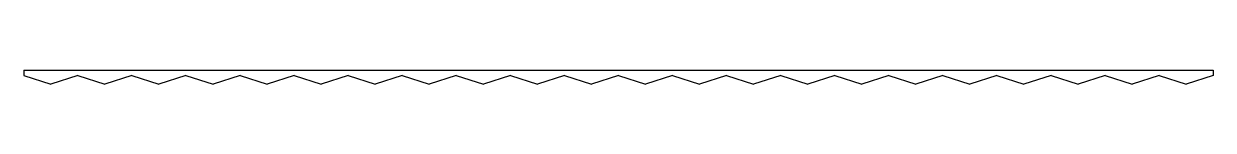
# Model space of a CAD drawing. Header units: millimetres. Extents: x 0 to 0.011, y 0.0014 to 0.0015.
import ezdxf

# ---------------------------------------------------------------- set-up
doc = ezdxf.new("R2010")
doc.units = ezdxf.units.MM
doc.layers.add('默认值', color=18, linetype='Continuous', true_color=0x000000)

msp = doc.modelspace()

# ---------------------------------------------------------------- linework, layer by layer
at = {"layer": '默认值'}
for p, q in [((0, 0.0015), (0, 0.00145)), ((0, 0.0015), (0.0005, 0.0015)), ((0, 0.00145), (0.00025, 0.00137)), ((0.0005, 0.00145), (0.00025, 0.00137)), ((0.0005, 0.0015), (0.001, 0.0015)), ((0.0005, 0.00145), (0.00075, 0.00137)), ((0.001, 0.00145), (0.00075, 0.00137)), ((0.001, 0.0015), (0.0015, 0.0015)), ((0.001, 0.00145), (0.00125, 0.00137)), ((0.0015, 0.00145), (0.00125, 0.00137)), ((0.0015, 0.0015), (0.002, 0.0015)), ((0.0015, 0.00145), (0.00175, 0.00137)), ((0.002, 0.00145), (0.00175, 0.00137)), ((0.002, 0.0015), (0.0025, 0.0015)), ((0.002, 0.00145), (0.00225, 0.00137)), ((0.0025, 0.00145), (0.00225, 0.00137)), ((0.0025, 0.0015), (0.003, 0.0015)), ((0.0025, 0.00145), (0.00275, 0.00137)), ((0.003, 0.00145), (0.00275, 0.00137)), ((0.003, 0.0015), (0.0035, 0.0015)), ((0.003, 0.00145), (0.00325, 0.00137)), ((0.0035, 0.00145), (0.00325, 0.00137)), ((0.0035, 0.0015), (0.004, 0.0015)), ((0.0035, 0.00145), (0.00375, 0.00137)), ((0.004, 0.00145), (0.00375, 0.00137)), ((0.004, 0.0015), (0.0045, 0.0015)), ((0.004, 0.00145), (0.00425, 0.00137)), ((0.0045, 0.00145), (0.00425, 0.00137)), ((0.0045, 0.0015), (0.005, 0.0015)), ((0.0045, 0.00145), (0.00475, 0.00137)), ((0.005, 0.00145), (0.00475, 0.00137)), ((0.005, 0.0015), (0.0055, 0.0015)), ((0.005, 0.00145), (0.00525, 0.00137)), ((0.0055, 0.00145), (0.00525, 0.00137)), ((0.0055, 0.0015), (0.006, 0.0015)), ((0.0055, 0.00145), (0.00575, 0.00137)), ((0.006, 0.00145), (0.00575, 0.00137)), ((0.006, 0.0015), (0.0065, 0.0015)), ((0.006, 0.00145), (0.00625, 0.00137)), ((0.0065, 0.00145), (0.00625, 0.00137)), ((0.0065, 0.0015), (0.007, 0.0015)), ((0.0065, 0.00145), (0.00675, 0.00137)), ((0.007, 0.00145), (0.00675, 0.00137)), ((0.007, 0.0015), (0.0075, 0.0015)), ((0.007, 0.00145), (0.00725, 0.00137)), ((0.0075, 0.00145), (0.00725, 0.00137)), ((0.0075, 0.0015), (0.008, 0.0015)), ((0.0075, 0.00145), (0.00775, 0.00137)), ((0.008, 0.00145), (0.00775, 0.00137)), ((0.008, 0.0015), (0.0085, 0.0015)), ((0.008, 0.00145), (0.00825, 0.00137)), ((0.0085, 0.00145), (0.00825, 0.00137)), ((0.0085, 0.0015), (0.009, 0.0015)), ((0.0085, 0.00145), (0.00875, 0.00137)), ((0.009, 0.00145), (0.00875, 0.00137)), ((0.009, 0.0015), (0.0095, 0.0015)), ((0.009, 0.00145), (0.00925, 0.00137)), ((0.0095, 0.00145), (0.00925, 0.00137)), ((0.0095, 0.0015), (0.01, 0.0015)), ((0.0095, 0.00145), (0.00975, 0.00137)), ((0.01, 0.00145), (0.00975, 0.00137)), ((0.01, 0.0015), (0.0105, 0.0015)), ((0.01, 0.00145), (0.01025, 0.00137)), ((0.0105, 0.00145), (0.01025, 0.00137)), ((0.0105, 0.0015), (0.011, 0.0015)), ((0.0105, 0.00145), (0.01075, 0.00137)), ((0.011, 0.00145), (0.01075, 0.00137)), ((0.011, 0.0015), (0.011, 0.00145))]:
    msp.add_line(p, q, dxfattribs=at)

doc.saveas('drawing.dxf')
